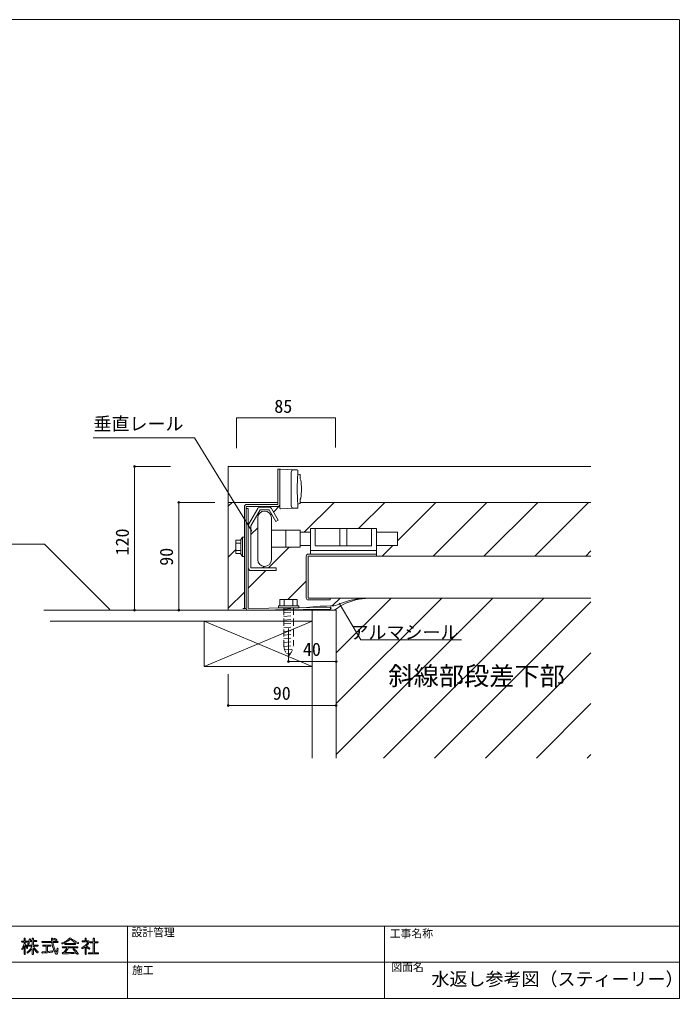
# Model space of a CAD drawing. Units: millimetres, scale not verified. Extents: x -605 to 571, y -408 to 408.
# Drawn here: x 22 to 571, y -408 to 408 of the extents above; entities that cross this region are included whole.
import ezdxf
from ezdxf.enums import TextEntityAlignment as Align

# ---------------------------------------------------------------- set-up
doc = ezdxf.new("R2010")
doc.units = ezdxf.units.MM
doc.header["$LTSCALE"] = 3
doc.header["$PDMODE"] = 32
doc.header["$PDSIZE"] = 1.5
doc.linetypes.add('DASHED2', pattern=[3, 2, -1])
for name, color, linetype, lineweight in [('0-0', 7, 'Continuous', 18), ('1-1', 6, 'Continuous', 18), ('1-3_0', 7, 'Continuous', 18)]:
    doc.layers.add(name, color=color, linetype=linetype, lineweight=lineweight)
doc.styles.add('ＭＳ ゴシック', font='')
doc.styles.get('ＭＳ ゴシック').set_extended_font_data('MS Gothic')

msp = doc.modelspace()

# ---------------------------------------------------------------- linework, layer by layer
at = {"layer": '0-0'}
for p, q in [((202.31, 75.897), (284.772, 75.897)), ((202.31, 50.739), (202.31, 75.897)), ((284.772, 51.221), (284.772, 75.897)), ((195.535, 35.539), (195.535, 5.539)), ((497.728, 35.539), (195.535, 35.539)), ((236.936, 21.656), (236.936, 33.155)), ((236.936, 33.155), (238.536, 33.155)), ((238.536, 0.68), (238.536, 32.629)), ((255.536, 25.155), (255.536, 28.264)), ((236.936, 3.755), (236.936, 21.656)), ((195.535, -84.461), (195.535, 5.539)), ((195.535, 2.231), (198.843, 5.539)), ((236.936, 5.539), (195.535, 5.539)), ((208.935, -82.861), (209.042, 2.155)), ((236.94, 2.155), (210.54, 2.155)), ((210.54, -49.056), (210.54, 2.155)), ((210.642, 3.755), (236.936, 3.755)), ((220.154, 0.494), (212.476, -12.807)), ((229.49, 1.644), (222.146, 1.644)), ((231.482, 0.494), (237.168, -9.356)), ((233.218, -2.513), (238.536, 2.805)), ((255.536, 5.045), (255.536, 8.155)), ((497.728, 5.539), (255.536, 5.539)), ((258.801, -19.356), (283.696, 5.539)), ((304.196, -16.388), (326.123, 5.539)), ((336.568, -26.442), (368.549, 5.539)), ((366.175, -39.261), (410.975, 5.539)), ((408.602, -39.261), (453.402, 5.539)), ((451.028, -39.261), (495.828, 5.539)), ((210.535, -82.861), (210.535, -4.461)), ((214.468, -13.957), (222.146, -0.656)), ((220.068, -42.256), (220.068, -7.456)), ((222.146, -0.656), (229.49, -0.656)), ((235.176, -10.506), (229.49, -0.656)), ((230.903, -4.828), (231.534, -4.197)), ((231.568, -42.256), (231.568, -7.456)), ((210.54, -13.957), (210.54, -37.609)), ((214.468, -49.056), (214.468, -13.957)), ((214.468, -21.263), (220.068, -15.663)), ((235.176, -10.506), (237.168, -9.356)), ((205.834, -26.058), (207.386, -23.558)), ((207.386, -23.558), (208.886, -23.558)), ((207.386, -39.558), (207.386, -23.558)), ((255.568, -17.756), (231.568, -17.756)), ((243.568, -31.956), (243.568, -17.756)), ((255.568, -26.19), (255.568, -17.756)), ((263.94, -19.356), (255.568, -19.356)), ((263.94, -18.761), (263.94, -37.892)), ((263.944, -16.388), (263.944, -34.588)), ((263.944, -16.388), (267.944, -16.388)), ((267.944, -16.388), (267.944, -27.717)), ((267.944, -16.388), (314.944, -16.388)), ((288.444, -16.388), (288.444, -30.588)), ((288.444, -16.388), (294.444, -16.388)), ((294.444, -16.388), (294.444, -30.588)), ((314.944, -16.388), (314.944, -30.726)), ((201.886, -26.058), (205.834, -26.058)), ((201.886, -37.058), (201.886, -26.058)), ((205.886, -28.557), (201.886, -28.557)), ((205.886, -37.058), (205.886, -26.058)), ((229.101, -49.056), (246.201, -31.956)), ((255.568, -31.956), (231.696, -31.956)), ((255.568, -31.956), (255.568, -26.19)), ((263.94, -30.356), (255.568, -30.356)), ((267.944, -27.717), (267.944, -30.425)), ((267.944, -30.588), (315.309, -30.588)), ((336.568, -30.356), (318.94, -30.356)), ((323.749, -39.261), (332.654, -30.356)), ((195.535, -40.196), (201.886, -33.845)), ((205.886, -34.557), (201.886, -34.557)), ((201.886, -37.058), (205.834, -37.058)), ((205.834, -37.058), (207.433, -39.552)), ((207.406, -39.558), (208.886, -39.558)), ((260.535, -74.261), (260.54, -39.261)), ((262.135, -74.261), (262.135, -39.261)), ((262.14, -39.261), (497.732, -39.261)), ((263.944, -34.588), (305.414, -34.588)), ((305.414, -34.588), (318.944, -34.588)), ((318.94, -39.261), (318.94, -37.661)), ((493.455, -39.261), (497.728, -34.988)), ((224.195, -49.056), (225.337, -47.915)), ((212.161, -65.996), (226.801, -51.356)), ((214.468, -49.056), (235.54, -49.056)), ((214.468, -51.356), (235.54, -51.356)), ((235.54, -51.356), (235.54, -49.056)), ((245.207, -75.377), (260.535, -60.049)), ((195.535, -82.622), (208.935, -69.222)), ((237.274, -80.877), (237.274, -82.377)), ((253.024, -75.377), (238.524, -75.377)), ((238.524, -75.377), (238.524, -80.877)), ((242.174, -75.377), (242.174, -80.877)), ((249.374, -75.377), (249.374, -80.877)), ((253.024, -75.377), (253.024, -80.877)), ((262.135, -74.261), (497.728, -74.261)), ((262.135, -75.861), (280.535, -75.861)), ((280.535, -75.861), (280.535, -74.261)), ((282.146, -80.864), (288.749, -74.261)), ((285.535, -119.901), (331.175, -74.261)), ((285.535, -162.328), (373.602, -74.261)), ((285.535, -204.754), (416.028, -74.261)), ((324.991, -207.725), (458.455, -74.261)), ((367.417, -207.725), (497.728, -77.414)), ((285.535, -84.461), (41.916, -84.461)), ((207.552, -82.861), (210.528, -82.861)), ((212.161, -82.861), (280.713, -81.879)), ((212.161, -84.461), (280.713, -83.452)), ((236.123, -84.461), (236.481, -84.103)), ((237.274, -82.377), (254.274, -82.377)), ((265.535, -84.461), (265.535, -207.725)), ((265.713, -84.461), (265.713, -83.703)), ((280.713, -83.452), (280.713, -81.879)), ((280.713, -82.421), (280.713, -81.908)), ((285.535, -84.461), (285.535, -207.725)), ((175.535, -93.461), (175.535, -131.461)), ((265.535, -93.461), (175.535, -131.461)), ((175.535, -93.461), (265.535, -131.461)), ((409.844, -207.725), (497.728, -119.841)), ((265.535, -131.461), (175.535, -131.461)), ((285.535, -131.04), (285.535, -152.272)), ((452.27, -207.725), (497.728, -162.267)), ((494.696, -207.725), (497.728, -204.693))]:
    msp.add_line(p, q, dxfattribs=at)
at = {"layer": '0-0', "color": 4}
for p, q in [((117.475, -84.461), (117.475, 35.539)), ((117.475, 35.539), (147.463, 35.539)), ((154.288, 5.539), (154.288, -84.461)), ((154.288, 5.539), (184.488, 5.539)), ((117.475, -84.461), (147.463, -84.461)), ((154.288, -84.461), (184.488, -84.461)), ((245.774, -127.303), (245.774, -99.578)), ((285.535, -127.303), (285.535, -99.578)), ((285.535, -127.303), (245.774, -127.303)), ((195.535, -163.938), (195.535, -137.699)), ((285.535, -163.938), (285.535, -137.699)), ((195.535, -163.938), (285.535, -163.938))]:
    msp.add_line(p, q, dxfattribs=at)
at = {"layer": '0-0', "linetype": 'DASHED2'}
for p, q in [((241.774, -82.437), (241.774, -113.834)), ((241.774, -86.54), (249.774, -85.855)), ((241.774, -89.652), (249.774, -88.966)), ((241.778, -83.429), (249.774, -82.743)), ((249.774, -82.322), (249.774, -113.834)), ((241.774, -92.763), (249.774, -92.077)), ((241.774, -95.875), (249.774, -95.189)), ((241.774, -98.986), (249.774, -98.3)), ((241.774, -102.097), (249.774, -101.412)), ((241.774, -105.209), (249.774, -104.523)), ((241.774, -108.32), (249.774, -107.634)), ((241.774, -111.431), (249.774, -110.746)), ((241.834, -114.538), (249.774, -113.857)), ((242.57, -117.586), (249.177, -117.02)), ((244.171, -120.56), (247.583, -120.268))]:
    msp.add_line(p, q, dxfattribs=at)
at = {"layer": '0-0'}
for points in [[(215.066, -18.592), (167.482, 59.273), (82.999, 59.273)], [(212.161, -82.861), (212.161, 0.449), (210.54, 0.449)], [(262.14, -37.661), (318.94, -37.661), (318.94, -18.761)], [(314.944, -16.388), (318.944, -16.388), (318.944, -34.588)], [(336.568, -30.356), (336.568, -19.356), (318.94, -19.356)], [(-151.67, -29.277), (42.4, -29.277), (96.94, -83.817)], [(237.274, -80.877), (254.274, -80.877), (254.274, -82.377)], [(287.93, -78.462), (306.142, -109.163), (389.992, -109.163)], [(265.535, -93.461), (215.73, -93.461), (47.244, -93.461)]]:
    msp.add_lwpolyline(points, dxfattribs=at)
for centre, radius, start, end in [((210.642, 2.155), 1.6, 90, 180), ((222.146, -0.656), 2.3, 90, 150.00334), ((229.49, -0.656), 2.3, 29.99666, 89.99998), ((236.936, 3.755), 1.6, 270, 0), ((236.94, 3.755), 1.6, 270, 0), ((225.818, -7.513), 5.75, 0.57025, 179.42973), ((214.468, -13.957), 2.3, 150.00333, 179.99998), ((262.14, -39.261), 1.6, 90, 180), ((225.818, -42.184), 5.75, 180.71637, 359.28365), ((214.468, -49.056), 2.3, 179.99998, 270), ((262.135, -74.261), 1.6, 180, 270), ((281.123, -237.646), 156.785, 89.14844, 97.47987), ((274.771, -48.365), 33.652, 284.95134, 295.32809), ((224.259, 12.525), 113.78, 301.52603, 304.95407), ((311.307, -133.157), 58.709, 91.59697, 112.15451), ((313.79, -124.084), 49.721, 94.45598, 119.31525), ((212.161, -82.861), 1.6, 180, 270), ((280.458, -82.695), 0.827, 287.91965, 72.08034)]:
    msp.add_arc(centre, radius, start, end, dxfattribs=at)
at = {"layer": '0-0', "linetype": 'DASHED2'}
for centre, start, end in [((254.453, -113.105), 183.28778, 226.89061), ((237.095, -113.105), 313.10938, 356.7122)]:
    msp.add_arc(centre, 12.7, start, end, dxfattribs=at)
at = {"layer": '0-0', "color": 2}
for p in [(117.475, 35.539), (154.288, 5.539), (117.475, -84.461), (154.288, -84.461), (245.774, -127.303), (285.535, -127.303), (195.535, -163.938), (285.535, -163.938)]:
    msp.add_point(p, dxfattribs=at)
at = {"layer": '1-1'}
for p, q in [((-604.866, 408.174), (571.088, 408.174)), ((571.494, 408.174), (571.494, -408.174)), ((-604.866, -347.972), (571.494, -347.972)), ((111.546, -347.972), (111.546, -408.174)), ((325.867, -347.972), (325.867, -408.174)), ((32.092, -358.189), (32.062, -358.442)), ((-604.866, -378.073), (571.494, -378.073)), ((571.494, -408.174), (-604.866, -408.174))]:
    msp.add_line(p, q, dxfattribs=at)
for points in [[(25.564, -358.323), (25.564, -360.29), (23.836, -360.29), (23.552, -360.349), (23.478, -360.394), (23.389, -360.528), (23.359, -360.707), (23.433, -360.961), (23.478, -361.02), (23.627, -361.095), (23.836, -361.124), (25.564, -361.124), (25.46, -362.019), (25.371, -362.391), (25.132, -363.256), (24.789, -364.284), (24.402, -365.119), (24.268, -365.402), (23.97, -365.953), (23.657, -366.49), (23.523, -366.683), (23.478, -366.907), (23.538, -367.175), (23.717, -367.265), (24.029, -367.19), (24.253, -366.966), (24.536, -366.534), (24.789, -366.072), (25.192, -365.238), (25.564, -364.284), (25.564, -371.02), (25.624, -371.318), (25.669, -371.378), (25.803, -371.467), (25.982, -371.497), (26.235, -371.438), (26.295, -371.378), (26.369, -371.229), (26.399, -371.02), (26.399, -363.807)], [(26.399, -363.807), (26.727, -364.329), (26.995, -364.82), (27.308, -365.581), (27.532, -366.072), (27.755, -366.385), (28.068, -366.49), (28.292, -366.385), (28.366, -366.072), (28.292, -365.625), (28.232, -365.461), (28.068, -365.104), (27.83, -364.701), (27.323, -363.926), (27.144, -363.688), (26.787, -363.226), (26.399, -362.794), (26.399, -361.124), (28.068, -361.124), (28.366, -361.065), (28.426, -361.02), (28.515, -360.886), (28.545, -360.707), (28.486, -360.454), (28.426, -360.394), (28.277, -360.32), (28.068, -360.29), (26.399, -360.29), (26.399, -358.323), (26.339, -358.039), (26.295, -357.965), (26.161, -357.876), (25.982, -357.846), (25.728, -357.92), (25.669, -357.965), (25.594, -358.114), (25.564, -358.323)], [(32.062, -358.442), (32.062, -359.992), (30.453, -359.992), (30.632, -359.44), (30.691, -359.098), (30.632, -358.77), (30.572, -358.695), (30.423, -358.591), (30.214, -358.561), (29.961, -358.606), (29.797, -358.74), (29.693, -359.083), (29.618, -359.396), (29.439, -360.156), (29.141, -361.124), (28.858, -361.795), (28.605, -362.257), (28.426, -362.54), (28.366, -362.794), (28.456, -363.062), (28.724, -363.151), (28.962, -363.092), (29.201, -362.913), (29.529, -362.391), (29.797, -361.899), (30.05, -361.303), (30.214, -360.826), (32.062, -360.826), (32.062, -363.628), (28.724, -363.628), (28.441, -363.688), (28.366, -363.733), (28.277, -363.867), (28.247, -364.045), (28.321, -364.299), (28.366, -364.358), (28.515, -364.433), (28.724, -364.463), (32.062, -364.463), (31.585, -365.461)], [(37.07, -369.59), (36.995, -369.336), (36.772, -369.053), (35.818, -368.099), (35.52, -367.771), (34.939, -367.116), (34.387, -366.43), (33.717, -365.461), (33.553, -365.193), (33.314, -364.761), (33.195, -364.463), (36.593, -364.463), (36.891, -364.403), (36.95, -364.358), (37.04, -364.224), (37.07, -364.045), (37.01, -363.792), (36.95, -363.733), (36.802, -363.658), (36.593, -363.628), (33.135, -363.628), (33.135, -360.826), (35.579, -360.826), (35.877, -360.767), (35.937, -360.722), (36.026, -360.588), (36.056, -360.409), (35.997, -360.156), (35.937, -360.096), (35.788, -360.022), (35.579, -359.992), (33.135, -359.992), (33.135, -358.442), (33.061, -358.084), (33.001, -357.995), (32.837, -357.89), (32.599, -357.846), (32.271, -357.935), (32.196, -357.995), (32.092, -358.189)], [(48.177, -358.442), (48.252, -359.485), (48.356, -360.588), (40.666, -360.588), (40.383, -360.648), (40.308, -360.692), (40.219, -360.826), (40.189, -361.005), (40.264, -361.259), (40.308, -361.318), (40.457, -361.393), (40.666, -361.422), (48.475, -361.422), (48.907, -363.762), (49.071, -364.478), (49.429, -365.849), (49.399, -365.73), (49.817, -367.101), (49.98, -367.533), (50.293, -368.353), (50.621, -369.113), (50.964, -369.753), (51.083, -369.962), (51.352, -370.35), (51.635, -370.722), (52.126, -371.154), (52.276, -371.229), (52.559, -371.274), (52.529, -371.274), (52.797, -371.184), (52.887, -371.11), (53.05, -370.931), (53.185, -370.662), (53.453, -369.59), (53.527, -369.128), (53.647, -368.054), (53.721, -366.788), (53.661, -366.505), (53.617, -366.43), (53.483, -366.341)], [(48.296, -357.995), (48.207, -358.189), (48.177, -358.442)], [(53.483, -366.341), (53.304, -366.311), (53.021, -366.4), (52.887, -366.668), (52.767, -367.682), (52.723, -368.025), (52.603, -368.695), (52.469, -369.351), (52.32, -369.634), (52.261, -369.649), (52.141, -369.575), (51.992, -369.351), (51.396, -368.218), (51.217, -367.801), (50.86, -366.892), (50.964, -367.205), (50.517, -365.908), (50.562, -366.028), (50.115, -364.448), (49.98, -363.882), (49.727, -362.689), (49.489, -361.422), (53.304, -361.422), (53.602, -361.363), (53.661, -361.318), (53.751, -361.184), (53.781, -361.005), (53.721, -360.752), (53.661, -360.692), (53.513, -360.618), (53.304, -360.588), (49.369, -360.588), (49.265, -359.44), (49.191, -358.382), (49.086, -358.054), (49.027, -357.98), (48.863, -357.876), (48.654, -357.846), (48.371, -357.935), (48.296, -357.995)], [(63.934, -357.727), (63.591, -357.816), (63.472, -357.876), (63.204, -358.069), (62.921, -358.323), (62.265, -358.874), (61.729, -359.336), (60.745, -360.051), (60.387, -360.29), (59.627, -360.737), (59.702, -360.692), (58.823, -361.169), (58.51, -361.318), (57.869, -361.616), (57.198, -361.899), (56.96, -362.123), (56.96, -362.436), (57.094, -362.645), (57.168, -362.674), (57.347, -362.704), (57.556, -362.674), (59.344, -361.914), (59.896, -361.631), (60.954, -361.035), (60.864, -361.095), (61.937, -360.394), (62.28, -360.156), (62.921, -359.634), (63.517, -359.098), (63.815, -358.949), (63.905, -358.934), (64.083, -358.949), (64.232, -359.038), (65.439, -359.977), (65.812, -360.26), (66.542, -360.767), (67.213, -361.184), (68.226, -361.721), (68.569, -361.885), (69.285, -362.183)], [(69.285, -362.183), (70.015, -362.436), (70.328, -362.466), (70.417, -362.436), (70.566, -362.347), (70.671, -362.197), (70.745, -361.87), (70.715, -361.765), (70.596, -361.586), (70.372, -361.422), (68.942, -360.841), (68.48, -360.633), (67.586, -360.186), (66.736, -359.694), (66.065, -359.262), (65.827, -359.083), (65.32, -358.68), (64.769, -358.203), (64.292, -357.846), (63.934, -357.727)], [(76.413, -358.263), (76.413, -360.051), (74.267, -360.051), (73.984, -360.111), (73.909, -360.156), (73.82, -360.29), (73.79, -360.469), (73.864, -360.722), (73.909, -360.782), (74.058, -360.856), (74.267, -360.886), (78.141, -360.886), (78.41, -360.961), (78.455, -361.005), (78.484, -361.154), (78.439, -361.363), (77.709, -362.54), (77.396, -362.928), (76.666, -363.703), (76.741, -363.628), (75.817, -364.448), (75.474, -364.716), (74.729, -365.253), (73.909, -365.774), (73.641, -365.983), (73.596, -366.057), (73.566, -366.236), (73.611, -366.43), (73.82, -366.609), (73.909, -366.639), (74.103, -366.639), (74.326, -366.549), (75.072, -366.102), (75.325, -365.923), (75.861, -365.551), (76.413, -365.119), (76.413, -371.02), (76.472, -371.318), (76.517, -371.378), (76.651, -371.467)], [(77.143, -357.905), (77.009, -357.816), (76.83, -357.786), (76.577, -357.861), (76.517, -357.905), (76.443, -358.054), (76.413, -358.263)], [(76.651, -371.467), (76.83, -371.497), (77.084, -371.438), (77.143, -371.378), (77.217, -371.229), (77.247, -371.02), (77.247, -365.536), (78.082, -366.057), (78.32, -366.236), (78.767, -366.579), (79.155, -366.907), (79.498, -367.041), (79.602, -367.056), (79.811, -367.026), (79.99, -366.907), (80.079, -366.609), (80.079, -366.505), (80.019, -366.311), (79.87, -366.132), (79.08, -365.536), (78.767, -365.342), (78.067, -364.94), (77.247, -364.522), (77.247, -364.403), (78.186, -363.435), (78.469, -363.092), (78.976, -362.391), (79.394, -361.661), (79.572, -361.259), (79.602, -361.124), (79.647, -360.856), (79.632, -360.588), (79.453, -360.26), (79.349, -360.186), (79.08, -360.081), (78.738, -360.051), (77.247, -360.051), (77.247, -358.263), (77.188, -357.98), (77.143, -357.905)], [(82.911, -358.561), (82.911, -360.886), (80.705, -360.886), (80.422, -360.946), (80.347, -360.99), (80.258, -361.124), (80.228, -361.303), (80.302, -361.557), (80.347, -361.616), (80.496, -361.691), (80.705, -361.721), (82.911, -361.721), (82.911, -370.126), (79.394, -370.126), (79.11, -370.186), (79.036, -370.23), (78.946, -370.364), (78.917, -370.543), (78.991, -370.797), (79.036, -370.856), (79.185, -370.931), (79.394, -370.961), (86.905, -370.961), (87.203, -370.901), (87.262, -370.856), (87.352, -370.722), (87.382, -370.543), (87.322, -370.29), (87.262, -370.23), (87.113, -370.156), (86.905, -370.126), (83.983, -370.126), (83.983, -361.721), (86.607, -361.721), (86.905, -361.661), (86.964, -361.616), (87.054, -361.482), (87.083, -361.303), (87.024, -361.05), (86.964, -360.99)], [(86.964, -360.99), (86.815, -360.916), (86.607, -360.886), (83.983, -360.886), (83.983, -358.561), (83.909, -358.203), (83.849, -358.114), (83.686, -358.01), (83.447, -357.965), (83.119, -358.054), (83.045, -358.114), (82.94, -358.308), (82.911, -358.561)], [(31.585, -365.461), (31.392, -365.789), (30.96, -366.46), (30.453, -367.145), (29.588, -368.099), (29.305, -368.382), (28.724, -368.904), (28.128, -369.351), (27.904, -369.604), (27.83, -369.888), (27.934, -370.201), (28.247, -370.305), (28.53, -370.23), (28.903, -370.007), (29.648, -369.351), (30.453, -368.576), (31.123, -367.771), (31.332, -367.503), (31.72, -366.966), (32.062, -366.43), (32.062, -370.901), (32.137, -371.259), (32.196, -371.348), (32.36, -371.467), (32.599, -371.497), (32.927, -371.408), (33.001, -371.348), (33.105, -371.169), (33.135, -370.901), (33.135, -366.132), (33.851, -367.205), (34.566, -368.159), (35.281, -369.053), (35.997, -369.828), (36.295, -370.052), (36.593, -370.126), (36.891, -370.052), (36.95, -369.992), (37.04, -369.828), (37.07, -369.59)], [(47.223, -363.807), (41.5, -363.807), (41.217, -363.867), (41.143, -363.911), (41.053, -364.045), (41.024, -364.224), (41.098, -364.478), (41.143, -364.537), (41.292, -364.612), (41.5, -364.642), (43.825, -364.642), (43.825, -369.232), (42.261, -369.336), (40.785, -369.411), (40.457, -369.485), (40.383, -369.53), (40.278, -369.679), (40.249, -369.888), (40.323, -370.186), (40.383, -370.245), (40.547, -370.335), (40.785, -370.364), (42.812, -370.26), (43.497, -370.201), (44.854, -370.066), (44.734, -370.081), (46.225, -369.888), (46.717, -369.813), (47.715, -369.649), (48.714, -369.47), (49.027, -369.291), (49.131, -368.993), (49.027, -368.74), (48.967, -368.68), (48.803, -368.606), (48.594, -368.576), (47.179, -368.815), (46.717, -368.889), (45.808, -369.008), (44.898, -369.113)], [(44.898, -369.113), (44.898, -364.642), (47.223, -364.642), (47.521, -364.582), (47.581, -364.537), (47.67, -364.403), (47.7, -364.224), (47.641, -363.971), (47.581, -363.911), (47.432, -363.837), (47.223, -363.807)], [(69.776, -365.059), (57.675, -365.059), (57.392, -365.119), (57.317, -365.163), (57.228, -365.297), (57.198, -365.476), (57.273, -365.73), (57.317, -365.789), (57.466, -365.864), (57.675, -365.894), (61.133, -365.894), (60.656, -366.847), (60.447, -367.175), (60, -367.861), (60.045, -367.801), (59.478, -368.576), (59.27, -368.844), (58.823, -369.396), (58.331, -369.947), (57.794, -369.947), (57.436, -370.037), (57.347, -370.096), (57.243, -370.29), (57.198, -370.543), (57.287, -370.871), (57.347, -370.946), (57.541, -371.05), (57.794, -371.08), (61.43, -370.916), (62.519, -370.871), (64.501, -370.752), (64.337, -370.767), (66.259, -370.648), (66.84, -370.603), (67.899, -370.514), (68.823, -370.424), (69.106, -370.782), (69.359, -371.139), (69.612, -371.363), (69.702, -371.393)], [(69.702, -371.393), (69.911, -371.393), (70.134, -371.318), (70.358, -371.065), (70.387, -370.975), (70.387, -370.767), (70.313, -370.543), (69.702, -369.53), (69.448, -369.202), (68.897, -368.546), (68.957, -368.606), (68.271, -367.891), (68.018, -367.667), (67.496, -367.19), (66.915, -366.728), (66.557, -366.639), (66.319, -366.728), (66.215, -367.041), (66.379, -367.384), (67.213, -368.263), (67.451, -368.546), (67.899, -369.113), (68.286, -369.649), (66.721, -369.813), (66.08, -369.858), (64.665, -369.917), (64.799, -369.917), (63.01, -369.977), (62.369, -369.992), (60.969, -370.007), (59.463, -370.007), (60.507, -368.8), (60.804, -368.412), (61.356, -367.697), (61.311, -367.756), (61.818, -367.011), (61.967, -366.773), (62.235, -366.326), (62.444, -365.894), (69.776, -365.894)], [(69.776, -365.894), (70.074, -365.834), (70.134, -365.789), (70.223, -365.655), (70.253, -365.476), (70.194, -365.223), (70.134, -365.163), (69.985, -365.089), (69.776, -365.059)]]:
    msp.add_lwpolyline(points, dxfattribs=at)
for points in [[(50.502, -358.978), (51.247, -359.455), (51.933, -359.932), (52.35, -360.051), (52.648, -359.932), (52.782, -359.664), (52.782, -359.575), (52.723, -359.396), (52.589, -359.217), (52.037, -358.844), (51.843, -358.725), (51.456, -358.516), (51.039, -358.323), (50.681, -358.233), (50.592, -358.233), (50.442, -358.308), (50.323, -358.442), (50.308, -358.755)], [(67.75, -362.317), (59.702, -362.317), (59.419, -362.376), (59.344, -362.421), (59.255, -362.555), (59.225, -362.734), (59.3, -362.987), (59.344, -363.047), (59.493, -363.122), (59.702, -363.151), (67.75, -363.151), (68.048, -363.092), (68.107, -363.047), (68.197, -362.913), (68.226, -362.734), (68.167, -362.481), (68.107, -362.421), (67.958, -362.347)]]:
    msp.add_lwpolyline(points, close=True, dxfattribs=at)
at = {"layer": '1-3_0'}
for p, q in [((238.536, 33.155), (238.536, 32.629)), ((250.103, 32.769), (239.053, 33.137)), ((250.103, 32.769), (253.053, 32.671)), ((238.536, 0.672), (238.536, 32.638)), ((248.036, 2.559), (248.036, 30.77)), ((253.536, 29.155), (253.536, 32.171)), ((253.536, 29.155), (255.157, 28.749)), ((255.536, 25.155), (256.036, 24.155)), ((255.536, 8.155), (256.036, 9.155)), ((239.053, 0.173), (250.106, 0.56)), ((250.106, 0.56), (253.053, 0.663)), ((253.536, 4.155), (255.157, 4.56)), ((253.536, 1.163), (253.536, 4.155))]:
    msp.add_line(p, q, dxfattribs=at)
for centre, radius, start, end in [((239.036, 32.638), 0.5, 88.09085, 180), ((250.036, 30.77), 2, 88.09085, 180), ((253.036, 32.171), 0.5, 0, 88.09085), ((409.536, 16.655), 156.5, 175.41878, 184.58122), ((255.036, 28.264), 0.5, 0, 75.96376), ((198.783, 16.655), 57.742, 352.53692, 7.46308), ((239.036, 0.672), 0.5, 180, 272.00692), ((250.036, 2.559), 2, 180, 272.00692), ((253.036, 1.163), 0.5, 272.00692, 0), ((255.036, 5.045), 0.5, 284.03624, 0)]:
    msp.add_arc(centre, radius, start, end, dxfattribs=at)

# ---------------------------------------------------------------- texts
at = {"layer": '0-0', "style": 'ＭＳ ゴシック'}
for s, height, p in [('85', 11, (233.928, 76.891)), ('垂直レール', 11, (83.226, 62.274)), ('アルマシール', 11, (297.378, -111.663)), ('40', 11, (257.78, -125.803)), ('斜線部段差下部', 15.4, (329.051, -151.561)), ('90', 11, (232.66, -162.438)), ('水返し参考図（スティーリー）', 11, (364.866, -400.81))]:
    msp.add_text(s, height=height, dxfattribs=at).set_placement(p, align=Align.BOTTOM_LEFT)
for s, p in [('120', (115.975, -38.726)), ('90', (152.788, -47.336))]:
    msp.add_text(s, height=11, rotation=90, dxfattribs=at).set_placement(p, align=Align.BOTTOM_LEFT)
at = {"layer": '1-1', "color": 7, "style": 'ＭＳ ゴシック'}
for s, p in [('設計管理', (114.96, -358.394)), ('工事名称', (330.181, -359.35)), ('施工', (115.392, -389.96)), ('図面名', (331.48, -387.412))]:
    msp.add_text(s, height=6.598, dxfattribs=at).set_placement(p, align=Align.BOTTOM_LEFT)

doc.saveas('drawing.dxf')
